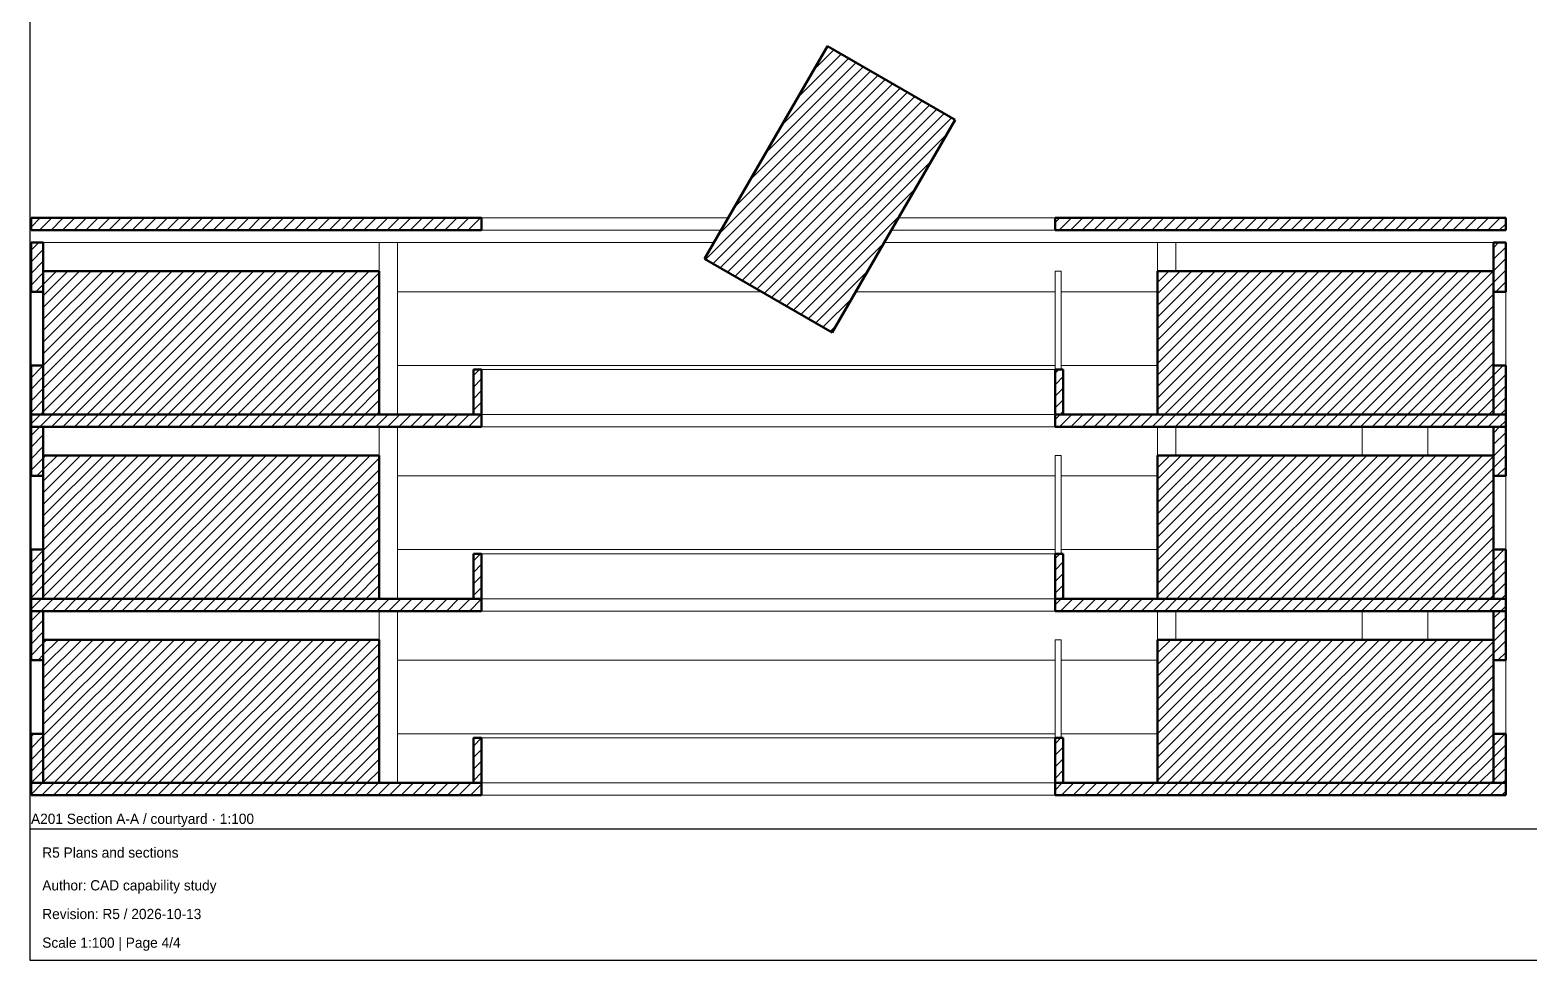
# Model space of a CAD drawing. Header units: millimetres. Extents: x 51854 to 52424, y 12 to 408.
# Drawn here: x 51854 to 52219.9, y 12 to 239.2 of the extents above; entities that cross this region are included whole.
import ezdxf

# ---------------------------------------------------------------- set-up
doc = ezdxf.new("R2010")
doc.units = ezdxf.units.MM
doc.layers.add('90 Derived drawings', color=7, linetype='CONTINUOUS', lineweight=25, true_color=0x202020)
doc.layers.add('Default', color=7, linetype='CONTINUOUS', lineweight=25, true_color=0x4f8cff)

msp = doc.modelspace()

# ---------------------------------------------------------------- linework, layer by layer
at = {"layer": '90 Derived drawings', "linetype": 'CONTINUOUS', "lineweight": 50, "true_color": 0x202020}
for p, q in [((52018.66, 183.25), (52048.66, 235.21)), ((52079.84, 217.21), (52048.66, 235.21)), ((52049.84, 165.25), (52079.84, 217.21)), ((51854.25, 190.25), (51854.25, 193.25)), ((51964.25, 193.25), (51854.25, 193.25)), ((51964.25, 190.25), (51964.25, 193.25)), ((52104.25, 190.25), (52104.25, 193.25)), ((52214.25, 193.25), (52104.25, 193.25)), ((52214.25, 190.25), (52214.25, 193.25)), ((51964.25, 190.25), (51854.25, 190.25)), ((51854.25, 175.25), (51854.25, 187.25)), ((51857.25, 187.25), (51854.25, 187.25)), ((51857.25, 175.25), (51857.25, 187.25)), ((52214.25, 190.25), (52104.25, 190.25)), ((52211.25, 175.25), (52211.25, 187.25)), ((52214.25, 187.25), (52211.25, 187.25)), ((52214.25, 175.25), (52214.25, 187.25)), ((52049.84, 165.25), (52018.66, 183.25)), ((51857.25, 145.25), (51857.25, 180.25)), ((51857.25, 180.25), (51939.25, 180.25)), ((51939.25, 145.25), (51939.25, 180.25)), ((52129.25, 145.25), (52129.25, 180.25)), ((52129.25, 180.25), (52211.25, 180.25)), ((52211.25, 145.25), (52211.25, 180.25)), ((51857.25, 175.25), (51854.25, 175.25)), ((52214.25, 175.25), (52211.25, 175.25)), ((51854.25, 145.25), (51854.25, 157.25)), ((51857.25, 157.25), (51854.25, 157.25)), ((51857.25, 145.25), (51857.25, 157.25)), ((51962.25, 145.25), (51962.25, 156.25)), ((51964.25, 156.25), (51962.25, 156.25)), ((51964.25, 145.25), (51964.25, 156.25)), ((52104.25, 145.25), (52104.25, 156.25)), ((52106.25, 156.25), (52104.25, 156.25)), ((52106.25, 145.25), (52106.25, 156.25)), ((52211.25, 145.25), (52211.25, 157.25)), ((52214.25, 157.25), (52211.25, 157.25)), ((52214.25, 145.25), (52214.25, 157.25)), ((51854.25, 142.25), (51854.25, 145.25)), ((51964.25, 145.25), (51854.25, 145.25)), ((51857.25, 145.25), (51854.25, 145.25)), ((51857.25, 145.25), (51939.25, 145.25)), ((51964.25, 145.25), (51962.25, 145.25)), ((51964.25, 142.25), (51964.25, 145.25)), ((52104.25, 142.25), (52104.25, 145.25)), ((52214.25, 145.25), (52104.25, 145.25)), ((52106.25, 145.25), (52104.25, 145.25)), ((52129.25, 145.25), (52211.25, 145.25)), ((52214.25, 145.25), (52211.25, 145.25)), ((52214.25, 142.25), (52214.25, 145.25)), ((51854.25, 130.25), (51854.25, 142.25)), ((51857.25, 142.25), (51854.25, 142.25)), ((51964.25, 142.25), (51854.25, 142.25)), ((51857.25, 130.25), (51857.25, 142.25)), ((52214.25, 142.25), (52104.25, 142.25)), ((52211.25, 130.25), (52211.25, 142.25)), ((52214.25, 142.25), (52211.25, 142.25)), ((52214.25, 130.25), (52214.25, 142.25)), ((51857.25, 100.25), (51857.25, 135.25)), ((51857.25, 135.25), (51939.25, 135.25)), ((51939.25, 100.25), (51939.25, 135.25)), ((52129.25, 100.25), (52129.25, 135.25)), ((52129.25, 135.25), (52211.25, 135.25)), ((52211.25, 100.25), (52211.25, 135.25)), ((51857.25, 130.25), (51854.25, 130.25)), ((52214.25, 130.25), (52211.25, 130.25)), ((51854.25, 100.25), (51854.25, 112.25)), ((51857.25, 112.25), (51854.25, 112.25)), ((51857.25, 100.25), (51857.25, 112.25)), ((51962.25, 100.25), (51962.25, 111.25)), ((51964.25, 111.25), (51962.25, 111.25)), ((51964.25, 100.25), (51964.25, 111.25)), ((52104.25, 100.25), (52104.25, 111.25)), ((52106.25, 111.25), (52104.25, 111.25)), ((52106.25, 100.25), (52106.25, 111.25)), ((52211.25, 100.25), (52211.25, 112.25)), ((52214.25, 112.25), (52211.25, 112.25)), ((52214.25, 100.25), (52214.25, 112.25)), ((51854.25, 97.25), (51854.25, 100.25)), ((51964.25, 100.25), (51854.25, 100.25)), ((51857.25, 100.25), (51854.25, 100.25)), ((51857.25, 100.25), (51939.25, 100.25)), ((51964.25, 100.25), (51962.25, 100.25)), ((51964.25, 97.25), (51964.25, 100.25)), ((52104.25, 97.25), (52104.25, 100.25)), ((52214.25, 100.25), (52104.25, 100.25)), ((52106.25, 100.25), (52104.25, 100.25)), ((52129.25, 100.25), (52211.25, 100.25)), ((52214.25, 100.25), (52211.25, 100.25)), ((52214.25, 97.25), (52214.25, 100.25)), ((51854.25, 85.25), (51854.25, 97.25)), ((51857.25, 97.25), (51854.25, 97.25)), ((51964.25, 97.25), (51854.25, 97.25)), ((51857.25, 85.25), (51857.25, 97.25)), ((52214.25, 97.25), (52104.25, 97.25)), ((52211.25, 85.25), (52211.25, 97.25)), ((52214.25, 97.25), (52211.25, 97.25)), ((52214.25, 85.25), (52214.25, 97.25)), ((51857.25, 55.25), (51857.25, 90.25)), ((51857.25, 90.25), (51939.25, 90.25)), ((51939.25, 55.25), (51939.25, 90.25)), ((52129.25, 55.25), (52129.25, 90.25)), ((52129.25, 90.25), (52211.25, 90.25)), ((52211.25, 55.25), (52211.25, 90.25)), ((51857.25, 85.25), (51854.25, 85.25)), ((52214.25, 85.25), (52211.25, 85.25)), ((51854.25, 55.25), (51854.25, 67.25)), ((51857.25, 67.25), (51854.25, 67.25)), ((51857.25, 55.25), (51857.25, 67.25)), ((51962.25, 55.25), (51962.25, 66.25)), ((51964.25, 66.25), (51962.25, 66.25)), ((51964.25, 55.25), (51964.25, 66.25)), ((52104.25, 55.25), (52104.25, 66.25)), ((52106.25, 66.25), (52104.25, 66.25)), ((52106.25, 55.25), (52106.25, 66.25)), ((52211.25, 55.25), (52211.25, 67.25)), ((52214.25, 67.25), (52211.25, 67.25)), ((52214.25, 55.25), (52214.25, 67.25)), ((51854.25, 52.25), (51854.25, 55.25)), ((51964.25, 55.25), (51854.25, 55.25)), ((51857.25, 55.25), (51854.25, 55.25)), ((51857.25, 55.25), (51939.25, 55.25)), ((51964.25, 55.25), (51962.25, 55.25)), ((51964.25, 52.25), (51964.25, 55.25)), ((52104.25, 52.25), (52104.25, 55.25)), ((52214.25, 55.25), (52104.25, 55.25)), ((52106.25, 55.25), (52104.25, 55.25)), ((52129.25, 55.25), (52211.25, 55.25)), ((52214.25, 55.25), (52211.25, 55.25)), ((52214.25, 52.25), (52214.25, 55.25)), ((51964.25, 52.25), (51854.25, 52.25)), ((52214.25, 52.25), (52104.25, 52.25))]:
    msp.add_line(p, q, dxfattribs=at)
at = {"layer": '90 Derived drawings', "linetype": 'CONTINUOUS', "lineweight": 13, "true_color": 0x202020}
for p, q in [((52045.22, 229.25), (52050.26, 234.29)), ((52033.63, 209.17), (52055.64, 231.18)), ((52037.49, 215.86), (52053.85, 232.22)), ((52041.35, 222.56), (52052.05, 233.25)), ((52018.89, 183.12), (52062.81, 227.04)), ((52022.04, 189.1), (52061.02, 228.08)), ((52025.9, 195.79), (52059.23, 229.11)), ((52029.76, 202.48), (52057.43, 230.15)), ((52020.68, 182.08), (52064.6, 226.01)), ((52022.47, 181.05), (52066.4, 224.97)), ((52024.27, 180.01), (52068.19, 223.94)), ((52026.06, 178.98), (52069.98, 222.9)), ((52027.85, 177.94), (52071.78, 221.87)), ((52029.65, 176.91), (52073.57, 220.83)), ((52031.44, 175.87), (52075.36, 219.8)), ((52033.23, 174.84), (52077.16, 218.76)), ((52035.03, 173.8), (52078.95, 217.72)), ((52036.82, 172.77), (52077.89, 213.84)), ((52038.61, 171.73), (52074.03, 207.14)), ((52040.41, 170.7), (52070.16, 200.45)), ((51854.25, 191.01), (51856.49, 193.25)), ((51856.31, 190.25), (51859.31, 193.25)), ((51859.14, 190.25), (51862.14, 193.25)), ((51861.97, 190.25), (51864.97, 193.25)), ((51864.8, 190.25), (51867.8, 193.25)), ((51867.63, 190.25), (51870.63, 193.25)), ((51870.46, 190.25), (51873.46, 193.25)), ((51873.28, 190.25), (51876.28, 193.25)), ((51876.11, 190.25), (51879.11, 193.25)), ((51878.94, 190.25), (51881.94, 193.25)), ((51881.77, 190.25), (51884.77, 193.25)), ((51884.6, 190.25), (51887.6, 193.25)), ((51887.43, 190.25), (51890.43, 193.25)), ((51890.26, 190.25), (51893.26, 193.25)), ((51893.08, 190.25), (51896.08, 193.25)), ((51895.91, 190.25), (51898.91, 193.25)), ((51898.74, 190.25), (51901.74, 193.25)), ((51901.57, 190.25), (51904.57, 193.25)), ((51904.4, 190.25), (51907.4, 193.25)), ((51907.23, 190.25), (51910.23, 193.25)), ((51910.05, 190.25), (51913.05, 193.25)), ((51912.88, 190.25), (51915.88, 193.25)), ((51915.71, 190.25), (51918.71, 193.25)), ((51918.54, 190.25), (51921.54, 193.25)), ((51921.37, 190.25), (51924.37, 193.25)), ((51924.2, 190.25), (51927.2, 193.25)), ((51927.02, 190.25), (51930.02, 193.25)), ((51929.85, 190.25), (51932.85, 193.25)), ((51932.68, 190.25), (51935.68, 193.25)), ((51935.51, 190.25), (51938.51, 193.25)), ((51938.34, 190.25), (51941.34, 193.25)), ((51941.17, 190.25), (51944.17, 193.25)), ((51944, 190.25), (51947, 193.25)), ((51946.82, 190.25), (51949.82, 193.25)), ((51949.65, 190.25), (51952.65, 193.25)), ((51952.48, 190.25), (51955.48, 193.25)), ((51955.31, 190.25), (51958.31, 193.25)), ((51958.14, 190.25), (51961.14, 193.25)), ((51960.97, 190.25), (51963.97, 193.25)), ((51963.79, 190.25), (51964.25, 190.71)), ((52042.2, 169.66), (52066.3, 193.76)), ((52104.25, 192.11), (52105.39, 193.25)), ((52105.22, 190.25), (52108.22, 193.25)), ((52108.04, 190.25), (52111.04, 193.25)), ((52110.87, 190.25), (52113.87, 193.25)), ((52113.7, 190.25), (52116.7, 193.25)), ((52116.53, 190.25), (52119.53, 193.25)), ((52119.36, 190.25), (52122.36, 193.25)), ((52122.19, 190.25), (52125.19, 193.25)), ((52125.01, 190.25), (52128.01, 193.25)), ((52127.84, 190.25), (52130.84, 193.25)), ((52130.67, 190.25), (52133.67, 193.25)), ((52133.5, 190.25), (52136.5, 193.25)), ((52136.33, 190.25), (52139.33, 193.25)), ((52139.16, 190.25), (52142.16, 193.25)), ((52141.99, 190.25), (52144.99, 193.25)), ((52144.81, 190.25), (52147.81, 193.25)), ((52147.64, 190.25), (52150.64, 193.25)), ((52150.47, 190.25), (52153.47, 193.25)), ((52153.3, 190.25), (52156.3, 193.25)), ((52156.13, 190.25), (52159.13, 193.25)), ((52158.96, 190.25), (52161.96, 193.25)), ((52161.78, 190.25), (52164.78, 193.25)), ((52164.61, 190.25), (52167.61, 193.25)), ((52167.44, 190.25), (52170.44, 193.25)), ((52170.27, 190.25), (52173.27, 193.25)), ((52173.1, 190.25), (52176.1, 193.25)), ((52175.93, 190.25), (52178.93, 193.25)), ((52178.75, 190.25), (52181.75, 193.25)), ((52181.58, 190.25), (52184.58, 193.25)), ((52184.41, 190.25), (52187.41, 193.25)), ((52187.24, 190.25), (52190.24, 193.25)), ((52190.07, 190.25), (52193.07, 193.25)), ((52192.9, 190.25), (52195.9, 193.25)), ((52195.73, 190.25), (52198.73, 193.25)), ((52198.55, 190.25), (52201.55, 193.25)), ((52201.38, 190.25), (52204.38, 193.25)), ((52204.21, 190.25), (52207.21, 193.25)), ((52207.04, 190.25), (52210.04, 193.25)), ((52209.87, 190.25), (52212.87, 193.25)), ((52212.7, 190.25), (52214.25, 191.8)), ((51854.25, 185.36), (51856.14, 187.25)), ((52043.99, 168.63), (52062.43, 187.07)), ((52211.25, 185.98), (52212.52, 187.25)), ((51854.25, 182.53), (51857.25, 185.53)), ((52211.25, 183.15), (52214.25, 186.15)), ((52211.25, 180.32), (52214.25, 183.32)), ((51854.25, 179.7), (51857.25, 182.7)), ((51854.25, 176.87), (51857.25, 179.87)), ((51857.25, 145.93), (51891.57, 180.25)), ((51857.25, 148.76), (51888.74, 180.25)), ((51857.25, 151.59), (51885.91, 180.25)), ((51857.25, 154.42), (51883.08, 180.25)), ((51857.25, 157.24), (51880.26, 180.25)), ((51857.25, 160.07), (51877.43, 180.25)), ((51857.25, 162.9), (51874.6, 180.25)), ((51857.25, 165.73), (51871.77, 180.25)), ((51857.25, 168.56), (51868.94, 180.25)), ((51857.25, 171.39), (51866.11, 180.25)), ((51857.25, 174.22), (51863.28, 180.25)), ((51857.25, 177.04), (51860.46, 180.25)), ((51857.25, 179.87), (51857.63, 180.25)), ((51859.4, 145.25), (51894.4, 180.25)), ((51862.23, 145.25), (51897.23, 180.25)), ((51865.05, 145.25), (51900.05, 180.25)), ((51867.88, 145.25), (51902.88, 180.25)), ((51870.71, 145.25), (51905.71, 180.25)), ((51873.54, 145.25), (51908.54, 180.25)), ((51876.37, 145.25), (51911.37, 180.25)), ((51879.2, 145.25), (51914.2, 180.25)), ((51882.02, 145.25), (51917.02, 180.25)), ((51884.85, 145.25), (51919.85, 180.25)), ((51887.68, 145.25), (51922.68, 180.25)), ((51890.51, 145.25), (51925.51, 180.25)), ((51893.34, 145.25), (51928.34, 180.25)), ((51896.17, 145.25), (51931.17, 180.25)), ((51899, 145.25), (51934, 180.25)), ((51901.82, 145.25), (51936.82, 180.25)), ((51904.65, 145.25), (51939.25, 179.85)), ((52045.79, 167.59), (52058.57, 180.37)), ((52129.25, 146.4), (52163.1, 180.25)), ((52129.25, 149.23), (52160.27, 180.25)), ((52129.25, 152.06), (52157.44, 180.25)), ((52129.25, 154.89), (52154.61, 180.25)), ((52129.25, 157.72), (52151.78, 180.25)), ((52129.25, 160.54), (52148.96, 180.25)), ((52129.25, 163.37), (52146.13, 180.25)), ((52129.25, 166.2), (52143.3, 180.25)), ((52129.25, 169.03), (52140.47, 180.25)), ((52129.25, 171.86), (52137.64, 180.25)), ((52129.25, 174.69), (52134.81, 180.25)), ((52129.25, 177.51), (52131.99, 180.25)), ((52130.93, 145.25), (52165.93, 180.25)), ((52133.75, 145.25), (52168.75, 180.25)), ((52136.58, 145.25), (52171.58, 180.25)), ((52139.41, 145.25), (52174.41, 180.25)), ((52142.24, 145.25), (52177.24, 180.25)), ((52145.07, 145.25), (52180.07, 180.25)), ((52147.9, 145.25), (52182.9, 180.25)), ((52150.73, 145.25), (52185.73, 180.25)), ((52153.55, 145.25), (52188.55, 180.25)), ((52156.38, 145.25), (52191.38, 180.25)), ((52159.21, 145.25), (52194.21, 180.25)), ((52162.04, 145.25), (52197.04, 180.25)), ((52164.87, 145.25), (52199.87, 180.25)), ((52167.7, 145.25), (52202.7, 180.25)), ((52170.52, 145.25), (52205.52, 180.25)), ((52173.35, 145.25), (52208.35, 180.25)), ((52176.18, 145.25), (52211.18, 180.25)), ((52211.25, 177.49), (52214.25, 180.49)), ((51855.46, 175.25), (51857.25, 177.04)), ((51907.48, 145.25), (51939.25, 177.02)), ((52179.01, 145.25), (52211.25, 177.49)), ((52211.84, 175.25), (52214.25, 177.66)), ((51910.31, 145.25), (51939.25, 174.19)), ((52047.58, 166.55), (52054.71, 173.68)), ((52181.84, 145.25), (52211.25, 174.66)), ((51913.14, 145.25), (51939.25, 171.36)), ((51915.97, 145.25), (51939.25, 168.53)), ((52184.67, 145.25), (52211.25, 171.83)), ((52187.49, 145.25), (52211.25, 169.01)), ((51918.79, 145.25), (51939.25, 165.71)), ((52049.37, 165.52), (52050.84, 166.99)), ((52190.32, 145.25), (52211.25, 166.18)), ((51921.62, 145.25), (51939.25, 162.88)), ((52193.15, 145.25), (52211.25, 163.35)), ((51924.45, 145.25), (51939.25, 160.05)), ((52195.98, 145.25), (52211.25, 160.52)), ((52198.81, 145.25), (52211.25, 157.69)), ((51854.25, 157.07), (51854.43, 157.25)), ((51854.25, 154.24), (51857.25, 157.24)), ((51854.25, 151.42), (51857.25, 154.42)), ((51927.28, 145.25), (51939.25, 157.22)), ((51930.11, 145.25), (51939.25, 154.39)), ((51962.25, 154.76), (51963.74, 156.25)), ((51962.25, 151.94), (51964.25, 153.94)), ((52104.25, 155.34), (52105.16, 156.25)), ((52104.25, 152.51), (52106.25, 154.51)), ((52201.64, 145.25), (52211.25, 154.86)), ((52211.25, 154.86), (52213.64, 157.25)), ((52211.25, 152.03), (52214.25, 155.03)), ((51854.25, 148.59), (51857.25, 151.59)), ((51932.94, 145.25), (51939.25, 151.56)), ((51962.25, 149.11), (51964.25, 151.11)), ((52104.25, 149.69), (52106.25, 151.69)), ((52204.47, 145.25), (52211.25, 152.03)), ((52211.25, 149.21), (52214.25, 152.21)), ((51854.25, 145.76), (51857.25, 148.76)), ((51935.76, 145.25), (51939.25, 148.74)), ((51962.25, 146.28), (51964.25, 148.28)), ((52104.25, 146.86), (52106.25, 148.86)), ((52207.29, 145.25), (52211.25, 149.21)), ((52211.25, 146.38), (52214.25, 149.38)), ((52212.95, 145.25), (52214.25, 146.55)), ((51854.25, 142.93), (51856.57, 145.25)), ((51856.4, 142.25), (51859.4, 145.25)), ((51856.57, 145.25), (51857.25, 145.93)), ((51859.23, 142.25), (51862.23, 145.25)), ((51862.05, 142.25), (51865.05, 145.25)), ((51864.88, 142.25), (51867.88, 145.25)), ((51867.71, 142.25), (51870.71, 145.25)), ((51870.54, 142.25), (51873.54, 145.25)), ((51873.37, 142.25), (51876.37, 145.25)), ((51876.2, 142.25), (51879.2, 145.25)), ((51879.02, 142.25), (51882.02, 145.25)), ((51881.85, 142.25), (51884.85, 145.25)), ((51884.68, 142.25), (51887.68, 145.25)), ((51887.51, 142.25), (51890.51, 145.25)), ((51890.34, 142.25), (51893.34, 145.25)), ((51893.17, 142.25), (51896.17, 145.25)), ((51896, 142.25), (51899, 145.25)), ((51898.82, 142.25), (51901.82, 145.25)), ((51901.65, 142.25), (51904.65, 145.25)), ((51904.48, 142.25), (51907.48, 145.25)), ((51907.31, 142.25), (51910.31, 145.25)), ((51910.14, 142.25), (51913.14, 145.25)), ((51912.97, 142.25), (51915.97, 145.25)), ((51915.79, 142.25), (51918.79, 145.25)), ((51918.62, 142.25), (51921.62, 145.25)), ((51921.45, 142.25), (51924.45, 145.25)), ((51924.28, 142.25), (51927.28, 145.25)), ((51927.11, 142.25), (51930.11, 145.25)), ((51929.94, 142.25), (51932.94, 145.25)), ((51932.76, 142.25), (51935.76, 145.25)), ((51935.59, 142.25), (51938.59, 145.25)), ((51938.42, 142.25), (51941.42, 145.25)), ((51938.59, 145.25), (51939.25, 145.91)), ((51941.25, 142.25), (51944.25, 145.25)), ((51944.08, 142.25), (51947.08, 145.25)), ((51946.91, 142.25), (51949.91, 145.25)), ((51949.74, 142.25), (51952.74, 145.25)), ((51952.56, 142.25), (51955.56, 145.25)), ((51955.39, 142.25), (51958.39, 145.25)), ((51958.22, 142.25), (51961.22, 145.25)), ((51961.05, 142.25), (51964.05, 145.25)), ((51964.05, 145.25), (51964.25, 145.45)), ((52104.25, 144.03), (52105.47, 145.25)), ((52105.3, 142.25), (52108.3, 145.25)), ((52105.47, 145.25), (52106.25, 146.03)), ((52108.13, 142.25), (52111.13, 145.25)), ((52110.96, 142.25), (52113.96, 145.25)), ((52113.78, 142.25), (52116.78, 145.25)), ((52116.61, 142.25), (52119.61, 145.25)), ((52119.44, 142.25), (52122.44, 145.25)), ((52122.27, 142.25), (52125.27, 145.25)), ((52125.1, 142.25), (52128.1, 145.25)), ((52127.93, 142.25), (52130.93, 145.25)), ((52130.75, 142.25), (52133.75, 145.25)), ((52133.58, 142.25), (52136.58, 145.25)), ((52136.41, 142.25), (52139.41, 145.25)), ((52139.24, 142.25), (52142.24, 145.25)), ((52142.07, 142.25), (52145.07, 145.25)), ((52144.9, 142.25), (52147.9, 145.25)), ((52147.73, 142.25), (52150.73, 145.25)), ((52150.55, 142.25), (52153.55, 145.25)), ((52153.38, 142.25), (52156.38, 145.25)), ((52156.21, 142.25), (52159.21, 145.25)), ((52159.04, 142.25), (52162.04, 145.25)), ((52161.87, 142.25), (52164.87, 145.25)), ((52164.7, 142.25), (52167.7, 145.25)), ((52167.52, 142.25), (52170.52, 145.25)), ((52170.35, 142.25), (52173.35, 145.25)), ((52173.18, 142.25), (52176.18, 145.25)), ((52176.01, 142.25), (52179.01, 145.25)), ((52178.84, 142.25), (52181.84, 145.25)), ((52181.67, 142.25), (52184.67, 145.25)), ((52184.49, 142.25), (52187.49, 145.25)), ((52187.32, 142.25), (52190.32, 145.25)), ((52190.15, 142.25), (52193.15, 145.25)), ((52192.98, 142.25), (52195.98, 145.25)), ((52195.81, 142.25), (52198.81, 145.25)), ((52198.64, 142.25), (52201.64, 145.25)), ((52201.47, 142.25), (52204.47, 145.25)), ((52204.29, 142.25), (52207.29, 145.25)), ((52207.12, 142.25), (52210.12, 145.25)), ((52209.95, 142.25), (52212.95, 145.25)), ((52210.12, 145.25), (52211.25, 146.38)), ((52212.78, 142.25), (52214.25, 143.72)), ((51854.25, 140.1), (51856.4, 142.25)), ((51854.25, 137.27), (51857.25, 140.27)), ((51963.88, 142.25), (51964.25, 142.62)), ((52211.25, 140.72), (52212.78, 142.25)), ((52211.25, 137.89), (52214.25, 140.89)), ((51854.25, 134.45), (51857.25, 137.45)), ((52211.25, 135.06), (52214.25, 138.06)), ((51854.25, 131.62), (51857.25, 134.62)), ((51855.71, 130.25), (51857.25, 131.79)), ((51857.25, 100.68), (51891.82, 135.25)), ((51857.25, 103.5), (51889, 135.25)), ((51857.25, 106.33), (51886.17, 135.25)), ((51857.25, 109.16), (51883.34, 135.25)), ((51857.25, 111.99), (51880.51, 135.25)), ((51857.25, 114.82), (51877.68, 135.25)), ((51857.25, 117.65), (51874.85, 135.25)), ((51857.25, 120.48), (51872.02, 135.25)), ((51857.25, 123.3), (51869.2, 135.25)), ((51857.25, 126.13), (51866.37, 135.25)), ((51857.25, 128.96), (51863.54, 135.25)), ((51857.25, 131.79), (51860.71, 135.25)), ((51857.25, 134.62), (51857.88, 135.25)), ((51859.65, 100.25), (51894.65, 135.25)), ((51862.48, 100.25), (51897.48, 135.25)), ((51865.31, 100.25), (51900.31, 135.25)), ((51868.14, 100.25), (51903.14, 135.25)), ((51870.97, 100.25), (51905.97, 135.25)), ((51873.79, 100.25), (51908.79, 135.25)), ((51876.62, 100.25), (51911.62, 135.25)), ((51879.45, 100.25), (51914.45, 135.25)), ((51882.28, 100.25), (51917.28, 135.25)), ((51885.11, 100.25), (51920.11, 135.25)), ((51887.94, 100.25), (51922.94, 135.25)), ((51890.76, 100.25), (51925.76, 135.25)), ((51893.59, 100.25), (51928.59, 135.25)), ((51896.42, 100.25), (51931.42, 135.25)), ((51899.25, 100.25), (51934.25, 135.25)), ((51902.08, 100.25), (51937.08, 135.25)), ((51904.91, 100.25), (51939.25, 134.59)), ((51907.74, 100.25), (51939.25, 131.76)), ((52129.25, 101.15), (52163.35, 135.25)), ((52129.25, 103.98), (52160.52, 135.25)), ((52129.25, 106.8), (52157.7, 135.25)), ((52129.25, 109.63), (52154.87, 135.25)), ((52129.25, 112.46), (52152.04, 135.25)), ((52129.25, 115.29), (52149.21, 135.25)), ((52129.25, 118.12), (52146.38, 135.25)), ((52129.25, 120.95), (52143.55, 135.25)), ((52129.25, 123.77), (52140.73, 135.25)), ((52129.25, 126.6), (52137.9, 135.25)), ((52129.25, 129.43), (52135.07, 135.25)), ((52129.25, 132.26), (52132.24, 135.25)), ((52129.25, 135.09), (52129.41, 135.25)), ((52131.18, 100.25), (52166.18, 135.25)), ((52134.01, 100.25), (52169.01, 135.25)), ((52136.84, 100.25), (52171.84, 135.25)), ((52139.67, 100.25), (52174.67, 135.25)), ((52142.49, 100.25), (52177.49, 135.25)), ((52145.32, 100.25), (52180.32, 135.25)), ((52148.15, 100.25), (52183.15, 135.25)), ((52150.98, 100.25), (52185.98, 135.25)), ((52153.81, 100.25), (52188.81, 135.25)), ((52156.64, 100.25), (52191.64, 135.25)), ((52159.47, 100.25), (52194.47, 135.25)), ((52162.29, 100.25), (52197.29, 135.25)), ((52165.12, 100.25), (52200.12, 135.25)), ((52167.95, 100.25), (52202.95, 135.25)), ((52170.78, 100.25), (52205.78, 135.25)), ((52173.61, 100.25), (52208.61, 135.25)), ((52176.44, 100.25), (52211.25, 135.06)), ((52179.26, 100.25), (52211.25, 132.24)), ((52211.25, 132.24), (52214.25, 135.24)), ((52212.09, 130.25), (52214.25, 132.41)), ((51910.56, 100.25), (51939.25, 128.94)), ((52182.09, 100.25), (52211.25, 129.41)), ((51913.39, 100.25), (51939.25, 126.11)), ((52184.92, 100.25), (52211.25, 126.58)), ((51916.22, 100.25), (51939.25, 123.28)), ((52187.75, 100.25), (52211.25, 123.75)), ((52190.58, 100.25), (52211.25, 120.92)), ((51919.05, 100.25), (51939.25, 120.45)), ((51921.88, 100.25), (51939.25, 117.62)), ((52193.41, 100.25), (52211.25, 118.09)), ((51924.71, 100.25), (51939.25, 114.79)), ((52196.23, 100.25), (52211.25, 115.27)), ((51854.25, 111.82), (51854.68, 112.25)), ((51854.25, 108.99), (51857.25, 111.99)), ((51927.53, 100.25), (51939.25, 111.97)), ((51962.25, 109.51), (51963.99, 111.25)), ((52104.25, 110.09), (52105.41, 111.25)), ((52199.06, 100.25), (52211.25, 112.44)), ((52211.25, 109.61), (52213.89, 112.25)), ((51854.25, 106.16), (51857.25, 109.16)), ((51854.25, 103.33), (51857.25, 106.33)), ((51930.36, 100.25), (51939.25, 109.14)), ((51933.19, 100.25), (51939.25, 106.31)), ((51962.25, 106.68), (51964.25, 108.68)), ((52104.25, 107.26), (52106.25, 109.26)), ((52104.25, 104.43), (52106.25, 106.43)), ((52201.89, 100.25), (52211.25, 109.61)), ((52204.72, 100.25), (52211.25, 106.78)), ((52211.25, 106.78), (52214.25, 109.78)), ((52211.25, 103.95), (52214.25, 106.95)), ((51854.25, 100.5), (51857.25, 103.5)), ((51936.02, 100.25), (51939.25, 103.48)), ((51962.25, 103.85), (51964.25, 105.85)), ((51962.25, 101.02), (51964.25, 103.02)), ((52104.25, 101.6), (52106.25, 103.6)), ((52207.55, 100.25), (52211.25, 103.95)), ((52211.25, 101.12), (52214.25, 104.12)), ((51854.25, 97.68), (51856.82, 100.25)), ((51856.65, 97.25), (51859.65, 100.25)), ((51856.82, 100.25), (51857.25, 100.68)), ((51859.48, 97.25), (51862.48, 100.25)), ((51862.31, 97.25), (51865.31, 100.25)), ((51865.14, 97.25), (51868.14, 100.25)), ((51867.97, 97.25), (51870.97, 100.25)), ((51870.79, 97.25), (51873.79, 100.25)), ((51873.62, 97.25), (51876.62, 100.25)), ((51876.45, 97.25), (51879.45, 100.25)), ((51879.28, 97.25), (51882.28, 100.25)), ((51882.11, 97.25), (51885.11, 100.25)), ((51884.94, 97.25), (51887.94, 100.25)), ((51887.76, 97.25), (51890.76, 100.25)), ((51890.59, 97.25), (51893.59, 100.25)), ((51893.42, 97.25), (51896.42, 100.25)), ((51896.25, 97.25), (51899.25, 100.25)), ((51899.08, 97.25), (51902.08, 100.25)), ((51901.91, 97.25), (51904.91, 100.25)), ((51904.74, 97.25), (51907.74, 100.25)), ((51907.56, 97.25), (51910.56, 100.25)), ((51910.39, 97.25), (51913.39, 100.25)), ((51913.22, 97.25), (51916.22, 100.25)), ((51916.05, 97.25), (51919.05, 100.25)), ((51918.88, 97.25), (51921.88, 100.25)), ((51921.71, 97.25), (51924.71, 100.25)), ((51924.53, 97.25), (51927.53, 100.25)), ((51927.36, 97.25), (51930.36, 100.25)), ((51930.19, 97.25), (51933.19, 100.25)), ((51933.02, 97.25), (51936.02, 100.25)), ((51935.85, 97.25), (51938.85, 100.25)), ((51938.68, 97.25), (51941.68, 100.25)), ((51938.85, 100.25), (51939.25, 100.65)), ((51941.5, 97.25), (51944.5, 100.25)), ((51944.33, 97.25), (51947.33, 100.25)), ((51947.16, 97.25), (51950.16, 100.25)), ((51949.99, 97.25), (51952.99, 100.25)), ((51952.82, 97.25), (51955.82, 100.25)), ((51955.65, 97.25), (51958.65, 100.25)), ((51958.48, 97.25), (51961.48, 100.25)), ((51961.3, 97.25), (51964.25, 100.2)), ((52104.25, 98.77), (52105.73, 100.25)), ((52105.55, 97.25), (52108.55, 100.25)), ((52105.73, 100.25), (52106.25, 100.77)), ((52108.38, 97.25), (52111.38, 100.25)), ((52111.21, 97.25), (52114.21, 100.25)), ((52114.04, 97.25), (52117.04, 100.25)), ((52116.87, 97.25), (52119.87, 100.25)), ((52119.7, 97.25), (52122.7, 100.25)), ((52122.52, 97.25), (52125.52, 100.25)), ((52125.35, 97.25), (52128.35, 100.25)), ((52128.18, 97.25), (52131.18, 100.25)), ((52131.01, 97.25), (52134.01, 100.25)), ((52133.84, 97.25), (52136.84, 100.25)), ((52136.67, 97.25), (52139.67, 100.25)), ((52139.49, 97.25), (52142.49, 100.25)), ((52142.32, 97.25), (52145.32, 100.25)), ((52145.15, 97.25), (52148.15, 100.25)), ((52147.98, 97.25), (52150.98, 100.25)), ((52150.81, 97.25), (52153.81, 100.25)), ((52153.64, 97.25), (52156.64, 100.25)), ((52156.47, 97.25), (52159.47, 100.25)), ((52159.29, 97.25), (52162.29, 100.25)), ((52162.12, 97.25), (52165.12, 100.25)), ((52164.95, 97.25), (52167.95, 100.25)), ((52167.78, 97.25), (52170.78, 100.25)), ((52170.61, 97.25), (52173.61, 100.25)), ((52173.44, 97.25), (52176.44, 100.25)), ((52176.26, 97.25), (52179.26, 100.25)), ((52179.09, 97.25), (52182.09, 100.25)), ((52181.92, 97.25), (52184.92, 100.25)), ((52184.75, 97.25), (52187.75, 100.25)), ((52187.58, 97.25), (52190.58, 100.25)), ((52190.41, 97.25), (52193.41, 100.25)), ((52193.23, 97.25), (52196.23, 100.25)), ((52196.06, 97.25), (52199.06, 100.25)), ((52198.89, 97.25), (52201.89, 100.25)), ((52201.72, 97.25), (52204.72, 100.25)), ((52204.55, 97.25), (52207.55, 100.25)), ((52207.38, 97.25), (52210.38, 100.25)), ((52210.21, 97.25), (52213.21, 100.25)), ((52210.38, 100.25), (52211.25, 101.12)), ((52213.21, 100.25), (52214.25, 101.29)), ((51854.25, 94.85), (51856.65, 97.25)), ((51964.13, 97.25), (51964.25, 97.37)), ((52211.25, 95.47), (52213.03, 97.25)), ((52211.25, 92.64), (52214.25, 95.64)), ((52213.03, 97.25), (52214.25, 98.47)), ((51854.25, 92.02), (51857.25, 95.02)), ((51854.25, 89.19), (51857.25, 92.19)), ((52211.25, 89.81), (52214.25, 92.81)), ((51854.25, 86.36), (51857.25, 89.36)), ((51857.25, 55.42), (51892.08, 90.25)), ((51857.25, 58.25), (51889.25, 90.25)), ((51857.25, 61.08), (51886.42, 90.25)), ((51857.25, 63.91), (51883.59, 90.25)), ((51857.25, 66.74), (51880.76, 90.25)), ((51857.25, 69.56), (51877.94, 90.25)), ((51857.25, 72.39), (51875.11, 90.25)), ((51857.25, 75.22), (51872.28, 90.25)), ((51857.25, 78.05), (51869.45, 90.25)), ((51857.25, 80.88), (51866.62, 90.25)), ((51857.25, 83.71), (51863.79, 90.25)), ((51857.25, 86.53), (51860.97, 90.25)), ((51857.25, 89.36), (51858.14, 90.25)), ((51859.91, 55.25), (51894.91, 90.25)), ((51862.74, 55.25), (51897.74, 90.25)), ((51865.56, 55.25), (51900.56, 90.25)), ((51868.39, 55.25), (51903.39, 90.25)), ((51871.22, 55.25), (51906.22, 90.25)), ((51874.05, 55.25), (51909.05, 90.25)), ((51876.88, 55.25), (51911.88, 90.25)), ((51879.71, 55.25), (51914.71, 90.25)), ((51882.53, 55.25), (51917.53, 90.25)), ((51885.36, 55.25), (51920.36, 90.25)), ((51888.19, 55.25), (51923.19, 90.25)), ((51891.02, 55.25), (51926.02, 90.25)), ((51893.85, 55.25), (51928.85, 90.25)), ((51896.68, 55.25), (51931.68, 90.25)), ((51899.5, 55.25), (51934.5, 90.25)), ((51902.33, 55.25), (51937.33, 90.25)), ((51905.16, 55.25), (51939.25, 89.34)), ((52129.25, 55.89), (52163.61, 90.25)), ((52129.25, 58.72), (52160.78, 90.25)), ((52129.25, 61.55), (52157.95, 90.25)), ((52129.25, 64.38), (52155.12, 90.25)), ((52129.25, 67.21), (52152.29, 90.25)), ((52129.25, 70.03), (52149.47, 90.25)), ((52129.25, 72.86), (52146.64, 90.25)), ((52129.25, 75.69), (52143.81, 90.25)), ((52129.25, 78.52), (52140.98, 90.25)), ((52129.25, 81.35), (52138.15, 90.25)), ((52129.25, 84.18), (52135.32, 90.25)), ((52129.25, 87.01), (52132.49, 90.25)), ((52129.25, 89.83), (52129.67, 90.25)), ((52131.44, 55.25), (52166.44, 90.25)), ((52134.26, 55.25), (52169.26, 90.25)), ((52137.09, 55.25), (52172.09, 90.25)), ((52139.92, 55.25), (52174.92, 90.25)), ((52142.75, 55.25), (52177.75, 90.25)), ((52145.58, 55.25), (52180.58, 90.25)), ((52148.41, 55.25), (52183.41, 90.25)), ((52151.23, 55.25), (52186.23, 90.25)), ((52154.06, 55.25), (52189.06, 90.25)), ((52156.89, 55.25), (52191.89, 90.25)), ((52159.72, 55.25), (52194.72, 90.25)), ((52162.55, 55.25), (52197.55, 90.25)), ((52165.38, 55.25), (52200.38, 90.25)), ((52168.21, 55.25), (52203.21, 90.25)), ((52171.03, 55.25), (52206.03, 90.25)), ((52173.86, 55.25), (52208.86, 90.25)), ((52176.69, 55.25), (52211.25, 89.81)), ((52211.25, 86.98), (52214.25, 89.98)), ((51855.97, 85.25), (51857.25, 86.53)), ((51907.99, 55.25), (51939.25, 86.51)), ((52179.52, 55.25), (52211.25, 86.98)), ((52212.35, 85.25), (52214.25, 87.15)), ((51910.82, 55.25), (51939.25, 83.68)), ((51913.65, 55.25), (51939.25, 80.85)), ((52182.35, 55.25), (52211.25, 84.15)), ((52185.18, 55.25), (52211.25, 81.32)), ((51916.48, 55.25), (51939.25, 78.02)), ((52188, 55.25), (52211.25, 78.5)), ((51919.3, 55.25), (51939.25, 75.2)), ((52190.83, 55.25), (52211.25, 75.67)), ((51922.13, 55.25), (51939.25, 72.37)), ((51924.96, 55.25), (51939.25, 69.54)), ((52193.66, 55.25), (52211.25, 72.84)), ((52196.49, 55.25), (52211.25, 70.01)), ((51854.25, 66.56), (51854.94, 67.25)), ((51854.25, 63.74), (51857.25, 66.74)), ((51927.79, 55.25), (51939.25, 66.71)), ((51962.25, 64.26), (51964.24, 66.25)), ((52104.25, 64.83), (52105.67, 66.25)), ((52199.32, 55.25), (52211.25, 67.18)), ((52211.25, 64.35), (52214.15, 67.25)), ((52211.25, 67.18), (52211.32, 67.25)), ((51854.25, 60.91), (51857.25, 63.91)), ((51930.62, 55.25), (51939.25, 63.88)), ((51962.25, 61.43), (51964.25, 63.43)), ((52104.25, 62.01), (52106.25, 64.01)), ((52202.15, 55.25), (52211.25, 64.35)), ((52211.25, 61.53), (52214.25, 64.53)), ((51854.25, 58.08), (51857.25, 61.08)), ((51933.45, 55.25), (51939.25, 61.05)), ((51962.25, 58.6), (51964.25, 60.6)), ((52104.25, 59.18), (52106.25, 61.18)), ((52204.97, 55.25), (52211.25, 61.53)), ((52207.8, 55.25), (52211.25, 58.7)), ((52211.25, 58.7), (52214.25, 61.7)), ((52211.25, 55.87), (52214.25, 58.87)), ((51854.25, 55.25), (51857.25, 58.25)), ((51854.25, 52.42), (51857.08, 55.25)), ((51856.91, 52.25), (51859.91, 55.25)), ((51857.08, 55.25), (51857.25, 55.42)), ((51859.74, 52.25), (51862.74, 55.25)), ((51862.56, 52.25), (51865.56, 55.25)), ((51865.39, 52.25), (51868.39, 55.25)), ((51868.22, 52.25), (51871.22, 55.25)), ((51871.05, 52.25), (51874.05, 55.25)), ((51873.88, 52.25), (51876.88, 55.25)), ((51876.71, 52.25), (51879.71, 55.25)), ((51879.53, 52.25), (51882.53, 55.25)), ((51882.36, 52.25), (51885.36, 55.25)), ((51885.19, 52.25), (51888.19, 55.25)), ((51888.02, 52.25), (51891.02, 55.25)), ((51890.85, 52.25), (51893.85, 55.25)), ((51893.68, 52.25), (51896.68, 55.25)), ((51896.5, 52.25), (51899.5, 55.25)), ((51899.33, 52.25), (51902.33, 55.25)), ((51902.16, 52.25), (51905.16, 55.25)), ((51904.99, 52.25), (51907.99, 55.25)), ((51907.82, 52.25), (51910.82, 55.25)), ((51910.65, 52.25), (51913.65, 55.25)), ((51913.48, 52.25), (51916.48, 55.25)), ((51916.3, 52.25), (51919.3, 55.25)), ((51919.13, 52.25), (51922.13, 55.25)), ((51921.96, 52.25), (51924.96, 55.25)), ((51924.79, 52.25), (51927.79, 55.25)), ((51927.62, 52.25), (51930.62, 55.25)), ((51930.45, 52.25), (51933.45, 55.25)), ((51933.27, 52.25), (51936.27, 55.25)), ((51936.1, 52.25), (51939.1, 55.25)), ((51936.27, 55.25), (51939.25, 58.23)), ((51938.93, 52.25), (51941.93, 55.25)), ((51939.1, 55.25), (51939.25, 55.4)), ((51941.76, 52.25), (51944.76, 55.25)), ((51944.59, 52.25), (51947.59, 55.25)), ((51947.42, 52.25), (51950.42, 55.25)), ((51950.24, 52.25), (51953.24, 55.25)), ((51953.07, 52.25), (51956.07, 55.25)), ((51955.9, 52.25), (51958.9, 55.25)), ((51958.73, 52.25), (51961.73, 55.25)), ((51961.56, 52.25), (51964.25, 54.94)), ((51962.25, 55.77), (51964.25, 57.77)), ((52104.25, 56.35), (52106.25, 58.35)), ((52104.25, 53.52), (52105.98, 55.25)), ((52105.81, 52.25), (52108.81, 55.25)), ((52105.98, 55.25), (52106.25, 55.52)), ((52108.64, 52.25), (52111.64, 55.25)), ((52111.47, 52.25), (52114.47, 55.25)), ((52114.29, 52.25), (52117.29, 55.25)), ((52117.12, 52.25), (52120.12, 55.25)), ((52119.95, 52.25), (52122.95, 55.25)), ((52122.78, 52.25), (52125.78, 55.25)), ((52125.61, 52.25), (52128.61, 55.25)), ((52128.44, 52.25), (52131.44, 55.25)), ((52131.26, 52.25), (52134.26, 55.25)), ((52134.09, 52.25), (52137.09, 55.25)), ((52136.92, 52.25), (52139.92, 55.25)), ((52139.75, 52.25), (52142.75, 55.25)), ((52142.58, 52.25), (52145.58, 55.25)), ((52145.41, 52.25), (52148.41, 55.25)), ((52148.23, 52.25), (52151.23, 55.25)), ((52151.06, 52.25), (52154.06, 55.25)), ((52153.89, 52.25), (52156.89, 55.25)), ((52156.72, 52.25), (52159.72, 55.25)), ((52159.55, 52.25), (52162.55, 55.25)), ((52162.38, 52.25), (52165.38, 55.25)), ((52165.21, 52.25), (52168.21, 55.25)), ((52168.03, 52.25), (52171.03, 55.25)), ((52170.86, 52.25), (52173.86, 55.25)), ((52173.69, 52.25), (52176.69, 55.25)), ((52176.52, 52.25), (52179.52, 55.25)), ((52179.35, 52.25), (52182.35, 55.25)), ((52182.18, 52.25), (52185.18, 55.25)), ((52185, 52.25), (52188, 55.25)), ((52187.83, 52.25), (52190.83, 55.25)), ((52190.66, 52.25), (52193.66, 55.25)), ((52193.49, 52.25), (52196.49, 55.25)), ((52196.32, 52.25), (52199.32, 55.25)), ((52199.15, 52.25), (52202.15, 55.25)), ((52201.97, 52.25), (52204.97, 55.25)), ((52204.8, 52.25), (52207.8, 55.25)), ((52207.63, 52.25), (52210.63, 55.25)), ((52210.46, 52.25), (52213.46, 55.25)), ((52210.63, 55.25), (52211.25, 55.87)), ((52213.46, 55.25), (52214.25, 56.04)), ((52213.29, 52.25), (52214.25, 53.21))]:
    msp.add_line(p, q, dxfattribs=at)
at = {"layer": '90 Derived drawings', "linetype": 'CONTINUOUS', "lineweight": 18, "true_color": 0x202020}
for p, q in [((52024.44, 193.25), (51964.25, 193.25)), ((52104.25, 193.25), (52066, 193.25)), ((51939.25, 187.25), (51857.25, 187.25)), ((51939.25, 180.25), (51939.25, 187.25)), ((51939.25, 187.25), (51943.75, 187.25)), ((52020.97, 187.25), (51943.75, 187.25)), ((51943.75, 145.25), (51943.75, 187.25)), ((52022.7, 190.25), (51964.25, 190.25)), ((52129.25, 187.25), (52062.54, 187.25)), ((52104.25, 190.25), (52064.27, 190.25)), ((52129.25, 180.25), (52129.25, 187.25)), ((52129.25, 187.25), (52133.75, 187.25)), ((52211.25, 187.25), (52133.75, 187.25)), ((52133.75, 180.25), (52133.75, 187.25)), ((52104.25, 156.25), (52104.25, 180.25)), ((52104.25, 180.25), (52105.75, 180.25)), ((52105.75, 156.25), (52105.75, 180.25)), ((51854.25, 157.25), (51854.25, 175.25)), ((51943.75, 175.25), (52032.52, 175.25)), ((52055.61, 175.25), (52104.25, 175.25)), ((52105.75, 175.25), (52129.25, 175.25)), ((52214.25, 157.25), (52214.25, 175.25)), ((51943.75, 157.25), (52104.25, 157.25)), ((51964.25, 156.25), (52104.25, 156.25)), ((52105.75, 157.25), (52129.25, 157.25)), ((52104.25, 145.25), (51964.25, 145.25)), ((51939.25, 135.25), (51939.25, 142.25)), ((51943.75, 100.25), (51943.75, 142.25)), ((52104.25, 142.25), (51964.25, 142.25)), ((52129.25, 135.25), (52129.25, 142.25)), ((52133.75, 135.25), (52133.75, 142.25)), ((52179.25, 142.25), (52179.25, 135.25)), ((52195.25, 142.25), (52195.25, 135.25)), ((52104.25, 111.25), (52104.25, 135.25)), ((52104.25, 135.25), (52105.75, 135.25)), ((52105.75, 111.25), (52105.75, 135.25)), ((51854.25, 112.25), (51854.25, 130.25)), ((51943.75, 130.25), (52104.25, 130.25)), ((52105.75, 130.25), (52129.25, 130.25)), ((52214.25, 112.25), (52214.25, 130.25)), ((51943.75, 112.25), (52104.25, 112.25)), ((51964.25, 111.25), (52104.25, 111.25)), ((52105.75, 112.25), (52129.25, 112.25)), ((52104.25, 100.25), (51964.25, 100.25)), ((51939.25, 90.25), (51939.25, 97.25)), ((51943.75, 55.25), (51943.75, 97.25)), ((52104.25, 97.25), (51964.25, 97.25)), ((52129.25, 90.25), (52129.25, 97.25)), ((52133.75, 90.25), (52133.75, 97.25)), ((52179.25, 97.25), (52179.25, 90.25)), ((52195.25, 97.25), (52195.25, 90.25)), ((52104.25, 66.25), (52104.25, 90.25)), ((52104.25, 90.25), (52105.75, 90.25)), ((52105.75, 66.25), (52105.75, 90.25)), ((51854.25, 67.25), (51854.25, 85.25)), ((51943.75, 85.25), (52104.25, 85.25)), ((52105.75, 85.25), (52129.25, 85.25)), ((52214.25, 67.25), (52214.25, 85.25)), ((51943.75, 67.25), (52104.25, 67.25)), ((51964.25, 66.25), (52104.25, 66.25)), ((52105.75, 67.25), (52129.25, 67.25)), ((52104.25, 55.25), (51964.25, 55.25)), ((52104.25, 52.25), (51964.25, 52.25))]:
    msp.add_line(p, q, dxfattribs=at)
at = {"layer": 'Default', "linetype": 'CONTINUOUS', "lineweight": 25, "true_color": 0x4f8cff}
for points in [[(51854, 12), (52424, 12), (52424, 408), (51854, 408)], [(51854, 12), (52424, 12), (52424, 44), (51854, 44)]]:
    msp.add_lwpolyline(points, close=True, dxfattribs=at)

# ---------------------------------------------------------------- texts
at = {"layer": '90 Derived drawings', "linetype": 'CONTINUOUS', "lineweight": 25, "true_color": 0x202020}
msp.add_text('A201 Section A-A / courtyard · 1:100', height=2.5, dxfattribs=at).set_placement((51854.25, 45.25))
at = {"layer": 'Default', "linetype": 'CONTINUOUS', "lineweight": 25, "true_color": 0x4f8cff}
for s, p in [('R5 Plans and sections', (51857, 37)), ('Author: CAD capability study', (51857, 29)), ('Revision: R5 / 2026-10-13', (51857, 22)), ('Scale 1:100 | Page 4/4', (51857, 15))]:
    msp.add_text(s, height=2.5, dxfattribs=at).set_placement(p)

doc.saveas('drawing.dxf')
